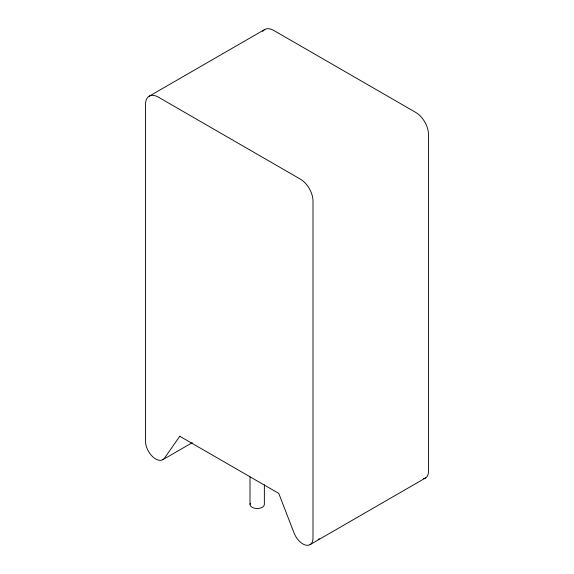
<?xml version="1.0" encoding="UTF-8"?>
<svg xmlns="http://www.w3.org/2000/svg" width="574" height="574" viewBox="0 0 574 574"><rect width="100%" height="100%" fill="white"/><g stroke="black" fill="none" stroke-linecap="round" stroke-linejoin="round"><path stroke-width="0.86" d="M149.24 96.174L264.707 29.511M162.851 459.674L192.297 442.669M310.039 544.654L425.506 477.984M264.363 484.843L264.363 504.381A7.175 4.147 0 0 1 256.248 508.492A7.175 4.147 0 0 1 250.25 503.312M250.006 476.858L250.006 504.381M262.691 31.383A17.945 10.361 60 0 1 273.676 30.4L415.791 112.447A17.945 10.361 60 0 1 428.477 134.424L428.477 471.412A14.357 8.287 60 0 1 423.404 478.637M319.23 538.685A7.175 4.147 0 0 1 318.089 539.546M179.784 436.254L164.465 458.174A14.357 8.287 60 0 1 153.043 457.048A14.357 8.287 60 0 1 145.523 441.377L145.523 104.389A17.945 10.361 60 0 1 158.209 97.063L300.324 179.11A17.945 10.361 60 0 1 313.009 201.087L313.009 538.082A14.357 8.287 60 0 1 305.49 545.056A14.357 8.287 60 0 1 294.067 533.002L278.756 493.389L179.784 436.254"/></g></svg>
